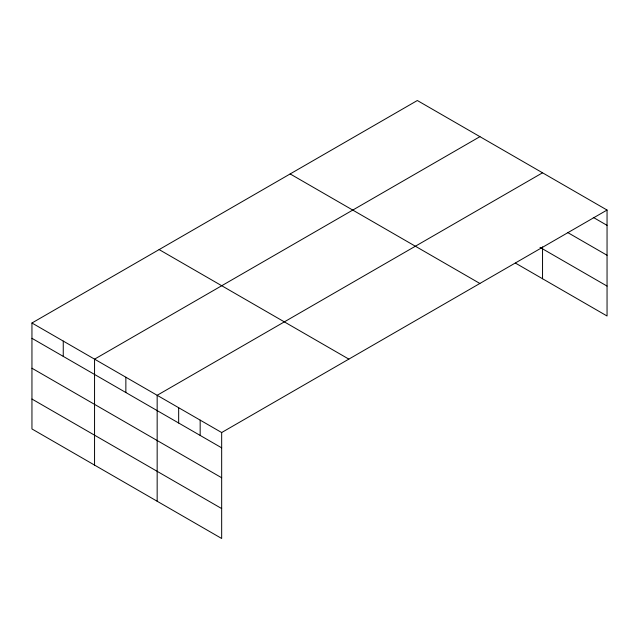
<?xml version="1.0" encoding="UTF-8"?>
<svg xmlns="http://www.w3.org/2000/svg" width="639" height="639" viewBox="0 0 639 639"><rect width="100%" height="100%" fill="white"/><g stroke="black" fill="none" stroke-linecap="round" stroke-linejoin="round"><path stroke-width="0.96" d="M31.95 323.007L221.669 432.539L221.669 538.485L31.95 428.953L31.95 323.007L417.331 100.515L607.05 210.047L607.05 315.993L515.473 263.116M479.937 136.658L94.556 359.158L94.556 465.104M542.543 172.802L157.162 395.301L157.162 501.248M221.669 432.539L607.05 210.047M593.288 217.404L607.05 225.343M567.488 232.42L607.05 255.257M540.003 247.373L607.05 286.08M290.154 173.936L479.873 283.468M159.127 249.585L348.846 359.118M31.95 338.311L221.669 447.843M31.95 368.224L221.669 477.756M31.95 399.04L221.669 508.572M542.543 246.846L542.543 278.748M200.167 420.127L200.167 435.431M178.664 407.714L178.664 423.018M125.859 377.226L125.859 392.53M63.253 341.082L63.253 356.386"/></g></svg>
